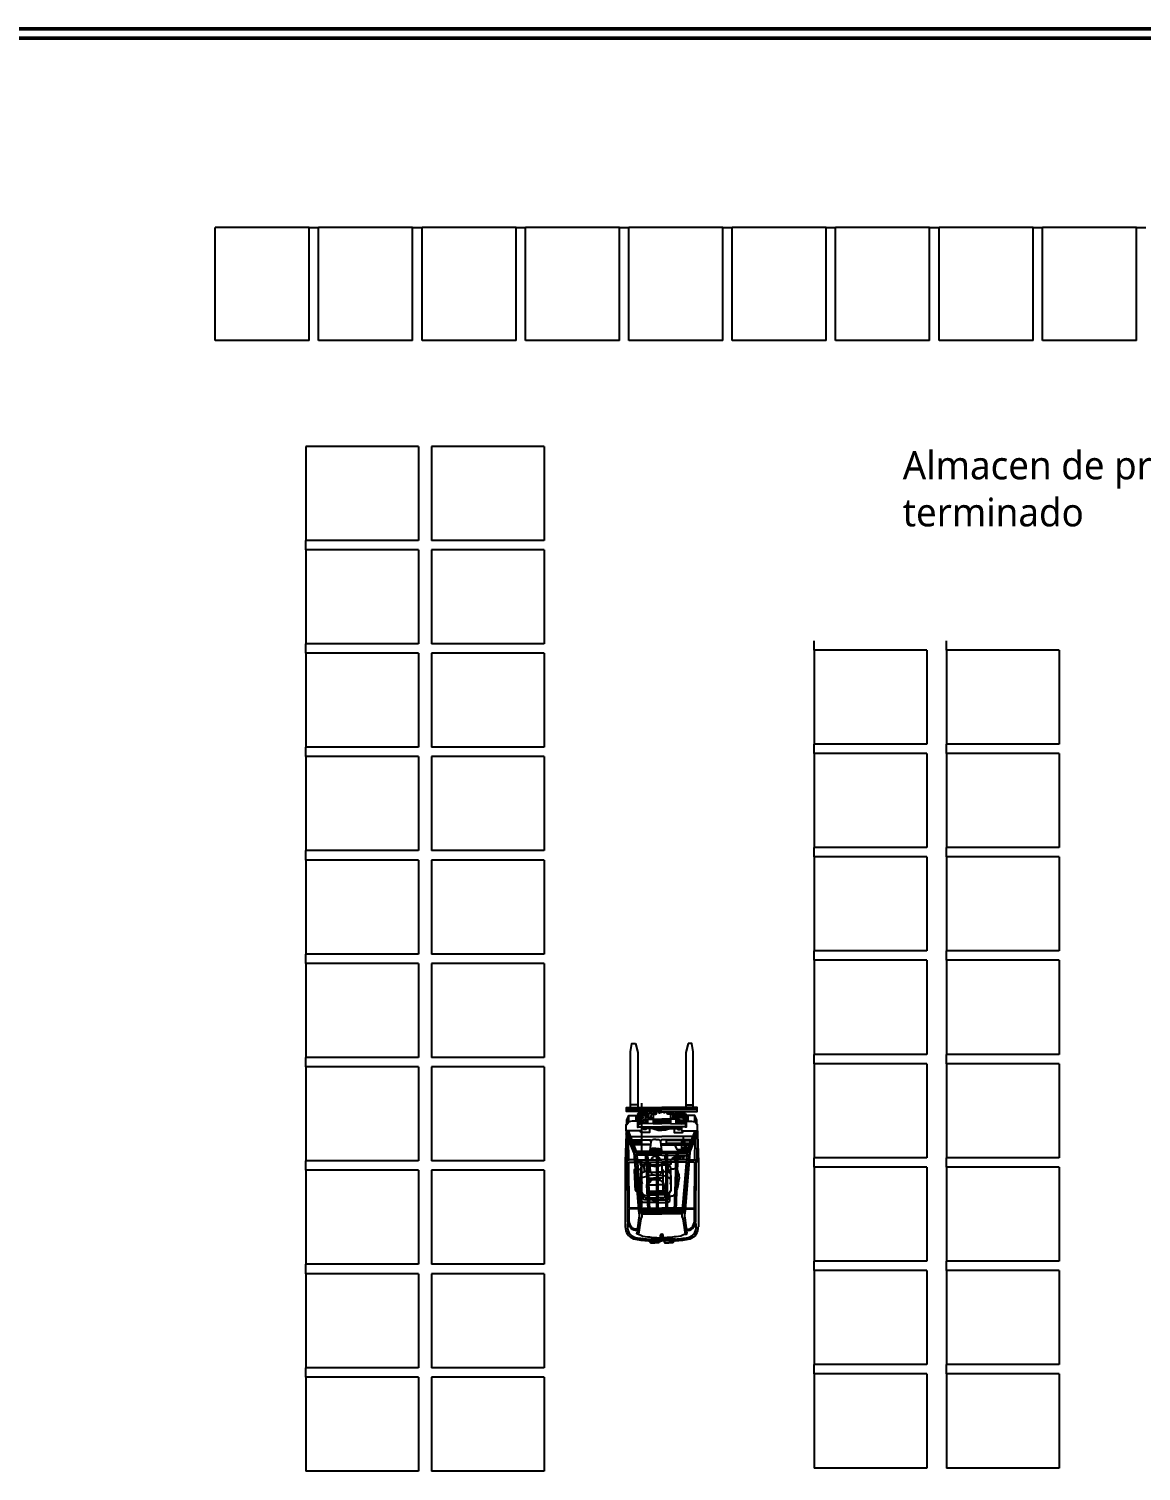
# Model space of a CAD drawing. Header units: millimetres. Extents: x 44692 to 659456, y -26273 to 37550.
# Drawn here: x 257497 to 269330, y 896 to 16237 of the extents above; entities that cross this region are included whole.
import ezdxf

# ---------------------------------------------------------------- set-up
doc = ezdxf.new("R2010")
doc.units = ezdxf.units.MM
doc.header["$LTSCALE"] = 100
doc.linetypes.add('DASHEDX2', pattern=[3.048, 2.54, -0.508])
for name, color, linetype in [('Area proceso', 90, 'DASHEDX2'), ('Mesas-estantes', 230, 'Continuous'), ('Personal', 171, 'Continuous'), ('rotulo', 211, 'Continuous'), ('Transporte semielaborado', 30, 'Continuous')]:
    doc.layers.add(name, color=color, linetype=linetype)
doc.layers.add('Paredes', color=7, linetype='Continuous', lineweight=50)
doc.styles.add('OpenSans', font='OpenSans-Regular.ttf')

# ---------------------------------------------------------------- blocks, each defined once
blk = doc.blocks.new('pa17-16')
for points, knots in [([(5.558, 2.439), (5.555, 2.422), (5.552, 2.385), (5.549, 2.333), (5.571, 2.26), (5.543, 2.259), (5.503, 2.253), (5.479, 2.243), (5.478, 2.281), (5.45, 2.344), (5.466, 2.423), (5.478, 2.503), (5.512, 2.58), (5.555, 2.585), (5.608, 2.596), (5.634, 2.6)], [0, 0, 0, 0, 0.404899, 0.829805, 1.276298, 1.516647, 1.885942, 2.122553, 2.418487, 2.881882, 3.382407, 3.897515, 4.613825, 5.020942, 5.393355, 5.393355, 5.393355, 5.393355]), ([(5.62, 2.554), (5.619, 2.543), (5.615, 2.525), (5.622, 2.49), (5.635, 2.429), (5.661, 2.406), (5.685, 2.391), (5.732, 2.383), (5.772, 2.384), (5.788, 2.397), (5.802, 2.427), (5.815, 2.416), (5.832, 2.43), (5.838, 2.457), (5.832, 2.504), (5.834, 2.562), (5.814, 2.594), (5.794, 2.628), (5.731, 2.639), (5.704, 2.63), (5.668, 2.626), (5.644, 2.605), (5.623, 2.596), (5.621, 2.567), (5.62, 2.554)], [0, 0, 0, 0, 0.297584, 0.631064, 1.068635, 1.39533, 1.69617, 2.097861, 2.458938, 2.716293, 3.010442, 3.199165, 3.447293, 3.731671, 4.119196, 4.541864, 4.881702, 5.22714, 5.673063, 5.989311, 6.327668, 6.644571, 6.906626, 7.259736, 7.259736, 7.259736, 7.259736]), ([(5.82, 2.585), (5.837, 2.582), (5.882, 2.567), (5.976, 2.542), (5.972, 2.461), (5.979, 2.393), (5.981, 2.315), (5.989, 2.261), (5.969, 2.266), (5.94, 2.266), (5.906, 2.267), (5.901, 2.281), (5.909, 2.318), (5.901, 2.361), (5.902, 2.401), (5.896, 2.424), (5.893, 2.435)], [6.682038, 6.682038, 6.682038, 6.682038, 7.076266, 7.806153, 8.304227, 8.77662, 9.284333, 9.649979, 9.844608, 10.160206, 10.472731, 10.661147, 10.998544, 11.371438, 11.724832, 12.051545, 12.051545, 12.051545, 12.051545]), ([(5.672, 2.399), (5.675, 2.395), (5.684, 2.383), (5.704, 2.372), (5.735, 2.37), (5.774, 2.373), (5.809, 2.387), (5.812, 2.401), (5.814, 2.42)], [0.121052, 0.121052, 0.121052, 0.121052, 0.297289, 0.584433, 0.895396, 1.26174, 1.600834, 1.760925, 1.760925, 1.760925, 1.760925]), ([(5.491, 2.248), (5.494, 2.237), (5.498, 2.215), (5.497, 2.181), (5.512, 2.145), (5.557, 2.147), (5.563, 2.168), (5.55, 2.213), (5.575, 2.2), (5.591, 2.209), (5.574, 2.226), (5.562, 2.234), (5.556, 2.252), (5.556, 2.26)], [0, 0, 0, 0, 0.324329, 0.654038, 0.980089, 1.31306, 1.562526, 1.890179, 2.123217, 2.319335, 2.559559, 2.78492, 3.066636, 3.066636, 3.066636, 3.066636]), ([(5.552, 2.381), (5.573, 2.365), (5.622, 2.34), (5.692, 2.338), (5.795, 2.332), (5.838, 2.352), (5.881, 2.361), (5.902, 2.366)], [0, 0, 0, 0, 0.49262, 0.970296, 1.525877, 1.91054, 2.357805, 2.357805, 2.357805, 2.357805]), ([(5.555, 2.321), (5.56, 2.315), (5.571, 2.304), (5.589, 2.292), (5.625, 2.291), (5.661, 2.297), (5.673, 2.315), (5.686, 2.33), (5.691, 2.338)], [0, 0, 0, 0, 0.262594, 0.520609, 0.853848, 1.185107, 1.43842, 1.738028, 1.738028, 1.738028, 1.738028]), ([(5.587, 2.295), (5.587, 2.288), (5.587, 2.267), (5.588, 2.187), (5.635, 2.19), (5.667, 2.213), (5.661, 2.262), (5.66, 2.288), (5.661, 2.301)], [0.078483, 0.078483, 0.078483, 0.078483, 0.321516, 0.797556, 1.122606, 1.448668, 1.830958, 2.166281, 2.166281, 2.166281, 2.166281]), ([(5.771, 2.336), (5.774, 2.331), (5.779, 2.32), (5.795, 2.295), (5.815, 2.285), (5.861, 2.291), (5.884, 2.306), (5.899, 2.312), (5.906, 2.315)], [0, 0, 0, 0, 0.233477, 0.532145, 0.79329, 1.163492, 1.458071, 1.725911, 1.725911, 1.725911, 1.725911]), ([(5.794, 2.299), (5.795, 2.286), (5.798, 2.261), (5.804, 2.2), (5.826, 2.187), (5.867, 2.191), (5.876, 2.212), (5.872, 2.261), (5.871, 2.286), (5.871, 2.298)], [0, 0, 0, 0, 0.353805, 0.775896, 1.041599, 1.377968, 1.615337, 2.001902, 2.313716, 2.313716, 2.313716, 2.313716]), ([(5.971, 2.265), (5.97, 2.255), (5.969, 2.234), (5.979, 2.202), (5.967, 2.164), (5.922, 2.163), (5.913, 2.183), (5.923, 2.229), (5.899, 2.213), (5.882, 2.221), (5.898, 2.24), (5.908, 2.248), (5.912, 2.262), (5.913, 2.268)], [0.038839, 0.038839, 0.038839, 0.038839, 0.324329, 0.654038, 0.980089, 1.31306, 1.562526, 1.890179, 2.123217, 2.319335, 2.559559, 2.78492, 2.989829, 2.989829, 2.989829, 2.989829])]:
    blk.add_open_spline(points, degree=3, knots=knots)

msp = doc.modelspace()

# ---------------------------------------------------------------- linework, layer by layer
at = {"layer": 'Area proceso'}
for p, q in [((260480.051, 14122.436), (260580.051, 14122.436)), ((261580.051, 14122.436), (261680.051, 14122.436)), ((262680.051, 14122.436), (262780.051, 14122.436)), ((263780.051, 14122.436), (263880.051, 14122.436)), ((264880.051, 14122.436), (264980.051, 14122.436)), ((265980.051, 14122.436), (266080.051, 14122.436)), ((267080.051, 14122.436), (267180.051, 14122.436)), ((268180.051, 14122.436), (268280.051, 14122.436)), ((269280.051, 14122.436), (269380.051, 14122.436)), ((260442.195, 10695.719), (260442.195, 10795.719)), ((260442.195, 9595.719), (260442.195, 9695.719)), ((265850.225, 9629.149), (265850.225, 9729.149)), ((267259.898, 9629.149), (267259.898, 9729.149)), ((260442.195, 8495.719), (260442.195, 8595.719)), ((265850.225, 8529.149), (265850.225, 8629.149)), ((267259.898, 8529.149), (267259.898, 8629.149)), ((265850.225, 7429.149), (265850.225, 7529.149)), ((267259.898, 7429.149), (267259.898, 7529.149)), ((260442.195, 7395.719), (260442.195, 7495.719)), ((260442.195, 6295.719), (260442.195, 6395.719)), ((265850.225, 6329.149), (265850.225, 6429.149)), ((267259.898, 6329.149), (267259.898, 6429.149)), ((260442.195, 5195.719), (260442.195, 5295.719)), ((265850.225, 5229.149), (265850.225, 5329.149)), ((267259.898, 5229.149), (267259.898, 5329.149)), ((260442.195, 4095.719), (260442.195, 4195.719)), ((265850.225, 4129.149), (265850.225, 4229.149)), ((267259.898, 4129.149), (267259.898, 4229.149)), ((260442.195, 2995.719), (260442.195, 3095.719)), ((265850.225, 3029.149), (265850.225, 3129.149)), ((267259.898, 3029.149), (267259.898, 3129.149)), ((260442.195, 1895.719), (260442.195, 1995.719)), ((265850.225, 1929.149), (265850.225, 2029.149)), ((267259.898, 1929.149), (267259.898, 2029.149))]:
    msp.add_line(p, q, dxfattribs=at)
at = {"layer": 'Mesas-estantes'}
for p, q in [((259980.051, 14122.436), (259480.051, 14122.436)), ((259480.051, 12923.813), (259480.051, 14122.436)), ((260480.051, 14122.436), (259980.051, 14122.436)), ((260480.051, 12923.813), (260480.051, 14122.436)), ((261080.051, 14122.436), (260580.051, 14122.436)), ((260580.051, 12923.813), (260580.051, 14122.436)), ((261580.051, 14122.436), (261080.051, 14122.436)), ((261580.051, 12923.813), (261580.051, 14122.436)), ((262180.051, 14122.436), (261680.051, 14122.436)), ((261680.051, 12923.813), (261680.051, 14122.436)), ((262680.051, 14122.436), (262180.051, 14122.436)), ((262680.051, 12923.813), (262680.051, 14122.436)), ((263280.051, 14122.436), (262780.051, 14122.436)), ((262780.051, 12923.813), (262780.051, 14122.436)), ((263780.051, 14122.436), (263280.051, 14122.436)), ((263780.051, 12923.813), (263780.051, 14122.436)), ((264380.051, 14122.436), (263880.051, 14122.436)), ((263880.051, 12923.813), (263880.051, 14122.436)), ((264880.051, 14122.436), (264380.051, 14122.436)), ((264880.051, 12923.813), (264880.051, 14122.436)), ((265480.051, 14122.436), (264980.051, 14122.436)), ((264980.051, 12923.813), (264980.051, 14122.436)), ((265980.051, 14122.436), (265480.051, 14122.436)), ((265980.051, 12923.813), (265980.051, 14122.436)), ((266580.051, 14122.436), (266080.051, 14122.436)), ((266080.051, 12923.813), (266080.051, 14122.436)), ((267080.051, 14122.436), (266580.051, 14122.436)), ((267080.051, 12923.813), (267080.051, 14122.436)), ((267680.051, 14122.436), (267180.051, 14122.436)), ((267180.051, 12923.813), (267180.051, 14122.436)), ((268180.051, 14122.436), (267680.051, 14122.436)), ((268180.051, 12923.813), (268180.051, 14122.436)), ((268780.051, 14122.436), (268280.051, 14122.436)), ((268280.051, 12923.813), (268280.051, 14122.436)), ((269280.051, 14122.436), (268780.051, 14122.436)), ((269280.051, 12923.813), (269280.051, 14122.436)), ((259980.051, 12923.813), (259480.051, 12923.813)), ((260480.051, 12923.813), (259980.051, 12923.813)), ((261080.051, 12923.813), (260580.051, 12923.813)), ((261580.051, 12923.813), (261080.051, 12923.813)), ((262180.051, 12923.813), (261680.051, 12923.813)), ((262680.051, 12923.813), (262180.051, 12923.813)), ((263280.051, 12923.813), (262780.051, 12923.813)), ((263780.051, 12923.813), (263280.051, 12923.813)), ((264380.051, 12923.813), (263880.051, 12923.813)), ((264880.051, 12923.813), (264380.051, 12923.813)), ((265480.051, 12923.813), (264980.051, 12923.813)), ((265980.051, 12923.813), (265480.051, 12923.813)), ((266580.051, 12923.813), (266080.051, 12923.813)), ((267080.051, 12923.813), (266580.051, 12923.813)), ((267680.051, 12923.813), (267180.051, 12923.813)), ((268180.051, 12923.813), (267680.051, 12923.813)), ((268780.051, 12923.813), (268280.051, 12923.813)), ((269280.051, 12923.813), (268780.051, 12923.813)), ((260442.195, 11795.719), (260442.195, 11295.719)), ((261640.818, 11795.719), (260442.195, 11795.719)), ((261640.818, 11795.719), (261640.818, 11295.719)), ((261780.665, 11795.719), (261780.665, 11295.719)), ((262979.287, 11795.719), (261780.665, 11795.719)), ((262979.287, 11795.719), (262979.287, 11295.719)), ((260442.195, 11295.719), (260442.195, 10795.719)), ((261640.818, 11295.719), (261640.818, 10795.719)), ((261780.665, 11295.719), (261780.665, 10795.719)), ((262979.287, 11295.719), (262979.287, 10795.719)), ((261640.818, 10795.719), (260442.195, 10795.719)), ((262979.287, 10795.719), (261780.665, 10795.719)), ((260442.195, 10695.719), (260442.195, 10195.719)), ((261640.818, 10695.719), (260442.195, 10695.719)), ((261640.818, 10695.719), (261640.818, 10195.719)), ((261780.665, 10695.719), (261780.665, 10195.719)), ((262979.287, 10695.719), (261780.665, 10695.719)), ((262979.287, 10695.719), (262979.287, 10195.719)), ((260442.195, 10195.719), (260442.195, 9695.719)), ((261640.818, 10195.719), (261640.818, 9695.719)), ((261780.665, 10195.719), (261780.665, 9695.719)), ((262979.287, 10195.719), (262979.287, 9695.719)), ((261640.818, 9695.719), (260442.195, 9695.719)), ((262979.287, 9695.719), (261780.665, 9695.719)), ((260442.195, 9595.719), (260442.195, 9095.719)), ((261640.818, 9595.719), (260442.195, 9595.719)), ((261640.818, 9595.719), (261640.818, 9095.719)), ((261780.665, 9595.719), (261780.665, 9095.719)), ((262979.287, 9595.719), (261780.665, 9595.719)), ((262979.287, 9595.719), (262979.287, 9095.719)), ((265850.225, 9629.149), (265850.225, 9129.149)), ((267048.848, 9629.149), (265850.225, 9629.149)), ((267048.848, 9629.149), (267048.848, 9129.149)), ((267259.898, 9629.149), (267259.898, 9129.149)), ((268458.52, 9629.149), (267259.898, 9629.149)), ((268458.52, 9629.149), (268458.52, 9129.149)), ((260442.195, 9095.719), (260442.195, 8595.719)), ((261640.818, 9095.719), (261640.818, 8595.719)), ((261780.665, 9095.719), (261780.665, 8595.719)), ((262979.287, 9095.719), (262979.287, 8595.719)), ((265850.225, 9129.149), (265850.225, 8629.149)), ((267048.848, 9129.149), (267048.848, 8629.149)), ((267259.898, 9129.149), (267259.898, 8629.149)), ((268458.52, 9129.149), (268458.52, 8629.149)), ((261640.818, 8595.719), (260442.195, 8595.719)), ((262979.287, 8595.719), (261780.665, 8595.719)), ((267048.848, 8629.149), (265850.225, 8629.149)), ((268458.52, 8629.149), (267259.898, 8629.149)), ((260442.195, 8495.719), (260442.195, 7995.719)), ((261640.818, 8495.719), (260442.195, 8495.719)), ((261640.818, 8495.719), (261640.818, 7995.719)), ((261780.665, 8495.719), (261780.665, 7995.719)), ((262979.287, 8495.719), (261780.665, 8495.719)), ((262979.287, 8495.719), (262979.287, 7995.719)), ((265850.225, 8529.149), (265850.225, 8029.149)), ((267048.848, 8529.149), (265850.225, 8529.149)), ((267048.848, 8529.149), (267048.848, 8029.149)), ((267259.898, 8529.149), (267259.898, 8029.149)), ((268458.52, 8529.149), (267259.898, 8529.149)), ((268458.52, 8529.149), (268458.52, 8029.149)), ((260442.195, 7995.719), (260442.195, 7495.719)), ((261640.818, 7995.719), (261640.818, 7495.719)), ((261780.665, 7995.719), (261780.665, 7495.719)), ((262979.287, 7995.719), (262979.287, 7495.719)), ((265850.225, 8029.149), (265850.225, 7529.149)), ((267048.848, 8029.149), (267048.848, 7529.149)), ((267259.898, 8029.149), (267259.898, 7529.149)), ((268458.52, 8029.149), (268458.52, 7529.149)), ((267048.848, 7529.149), (265850.225, 7529.149)), ((268458.52, 7529.149), (267259.898, 7529.149)), ((261640.818, 7495.719), (260442.195, 7495.719)), ((260442.195, 7395.719), (260442.195, 6895.719)), ((261640.818, 7395.719), (260442.195, 7395.719)), ((261640.818, 7395.719), (261640.818, 6895.719)), ((262979.287, 7495.719), (261780.665, 7495.719)), ((261780.665, 7395.719), (261780.665, 6895.719)), ((262979.287, 7395.719), (261780.665, 7395.719)), ((262979.287, 7395.719), (262979.287, 6895.719)), ((265850.225, 7429.149), (265850.225, 6929.149)), ((267048.848, 7429.149), (265850.225, 7429.149)), ((267048.848, 7429.149), (267048.848, 6929.149)), ((267259.898, 7429.149), (267259.898, 6929.149)), ((268458.52, 7429.149), (267259.898, 7429.149)), ((268458.52, 7429.149), (268458.52, 6929.149)), ((265850.225, 6929.149), (265850.225, 6429.149)), ((267048.848, 6929.149), (267048.848, 6429.149)), ((267259.898, 6929.149), (267259.898, 6429.149)), ((268458.52, 6929.149), (268458.52, 6429.149)), ((260442.195, 6895.719), (260442.195, 6395.719)), ((261640.818, 6895.719), (261640.818, 6395.719)), ((261780.665, 6895.719), (261780.665, 6395.719)), ((262979.287, 6895.719), (262979.287, 6395.719)), ((261640.818, 6395.719), (260442.195, 6395.719)), ((260442.195, 6295.719), (260442.195, 5795.719)), ((261640.818, 6295.719), (260442.195, 6295.719)), ((261640.818, 6295.719), (261640.818, 5795.719)), ((262979.287, 6395.719), (261780.665, 6395.719)), ((261780.665, 6295.719), (261780.665, 5795.719)), ((262979.287, 6295.719), (261780.665, 6295.719)), ((262979.287, 6295.719), (262979.287, 5795.719)), ((267048.848, 6429.149), (265850.225, 6429.149)), ((265850.225, 6329.149), (265850.225, 5829.149)), ((267048.848, 6329.149), (265850.225, 6329.149)), ((267048.848, 6329.149), (267048.848, 5829.149)), ((268458.52, 6429.149), (267259.898, 6429.149)), ((267259.898, 6329.149), (267259.898, 5829.149)), ((268458.52, 6329.149), (267259.898, 6329.149)), ((268458.52, 6329.149), (268458.52, 5829.149)), ((260442.195, 5795.719), (260442.195, 5295.719)), ((261640.818, 5795.719), (261640.818, 5295.719)), ((261780.665, 5795.719), (261780.665, 5295.719)), ((262979.287, 5795.719), (262979.287, 5295.719)), ((265850.225, 5829.149), (265850.225, 5329.149)), ((267048.848, 5829.149), (267048.848, 5329.149)), ((267259.898, 5829.149), (267259.898, 5329.149)), ((268458.52, 5829.149), (268458.52, 5329.149)), ((261640.818, 5295.719), (260442.195, 5295.719)), ((262979.287, 5295.719), (261780.665, 5295.719)), ((267048.848, 5329.149), (265850.225, 5329.149)), ((265850.225, 5229.149), (265850.225, 4729.149)), ((267048.848, 5229.149), (265850.225, 5229.149)), ((267048.848, 5229.149), (267048.848, 4729.149)), ((268458.52, 5329.149), (267259.898, 5329.149)), ((267259.898, 5229.149), (267259.898, 4729.149)), ((268458.52, 5229.149), (267259.898, 5229.149)), ((268458.52, 5229.149), (268458.52, 4729.149)), ((260442.195, 5195.719), (260442.195, 4695.719)), ((261640.818, 5195.719), (260442.195, 5195.719)), ((261640.818, 5195.719), (261640.818, 4695.719)), ((261780.665, 5195.719), (261780.665, 4695.719)), ((262979.287, 5195.719), (261780.665, 5195.719)), ((262979.287, 5195.719), (262979.287, 4695.719)), ((264012.769, 4808.5), (264012.769, 4308.5)), ((260442.195, 4695.719), (260442.195, 4195.719)), ((261640.818, 4695.719), (261640.818, 4195.719)), ((261780.665, 4695.719), (261780.665, 4195.719)), ((262979.287, 4695.719), (262979.287, 4195.719)), ((265850.225, 4729.149), (265850.225, 4229.149)), ((267048.848, 4729.149), (267048.848, 4229.149)), ((267259.898, 4729.149), (267259.898, 4229.149)), ((268458.52, 4729.149), (268458.52, 4229.149)), ((261640.818, 4195.719), (260442.195, 4195.719)), ((262979.287, 4195.719), (261780.665, 4195.719)), ((264012.769, 4208.5), (264012.769, 3708.5)), ((267048.848, 4229.149), (265850.225, 4229.149)), ((268458.52, 4229.149), (267259.898, 4229.149)), ((260442.195, 4095.719), (260442.195, 3595.719)), ((261640.818, 4095.719), (260442.195, 4095.719)), ((261640.818, 4095.719), (261640.818, 3595.719)), ((261780.665, 4095.719), (261780.665, 3595.719)), ((262979.287, 4095.719), (261780.665, 4095.719)), ((262979.287, 4095.719), (262979.287, 3595.719)), ((265850.225, 4129.149), (265850.225, 3629.149)), ((267048.848, 4129.149), (265850.225, 4129.149)), ((267048.848, 4129.149), (267048.848, 3629.149)), ((267259.898, 4129.149), (267259.898, 3629.149)), ((268458.52, 4129.149), (267259.898, 4129.149)), ((268458.52, 4129.149), (268458.52, 3629.149)), ((260442.195, 3595.719), (260442.195, 3095.719)), ((261640.818, 3595.719), (261640.818, 3095.719)), ((261780.665, 3595.719), (261780.665, 3095.719)), ((262979.287, 3595.719), (262979.287, 3095.719)), ((265850.225, 3629.149), (265850.225, 3129.149)), ((267048.848, 3629.149), (267048.848, 3129.149)), ((267259.898, 3629.149), (267259.898, 3129.149)), ((268458.52, 3629.149), (268458.52, 3129.149)), ((261640.818, 3095.719), (260442.195, 3095.719)), ((262979.287, 3095.719), (261780.665, 3095.719)), ((267048.848, 3129.149), (265850.225, 3129.149)), ((268458.52, 3129.149), (267259.898, 3129.149)), ((260442.195, 2995.719), (260442.195, 2495.719)), ((261640.818, 2995.719), (260442.195, 2995.719)), ((261640.818, 2995.719), (261640.818, 2495.719)), ((261780.665, 2995.719), (261780.665, 2495.719)), ((262979.287, 2995.719), (261780.665, 2995.719)), ((262979.287, 2995.719), (262979.287, 1995.719)), ((265850.225, 3029.149), (265850.225, 2529.149)), ((267048.848, 3029.149), (265850.225, 3029.149)), ((267048.848, 3029.149), (267048.848, 2529.149)), ((267259.898, 3029.149), (267259.898, 2529.149)), ((268458.52, 3029.149), (267259.898, 3029.149)), ((268458.52, 3029.149), (268458.52, 2529.149)), ((260442.195, 2495.719), (260442.195, 1995.719)), ((261640.818, 2495.719), (261640.818, 1995.719)), ((261780.665, 2495.719), (261780.665, 1995.719)), ((265850.225, 2529.149), (265850.225, 2029.149)), ((267048.848, 2529.149), (267048.848, 2029.149)), ((267259.898, 2529.149), (267259.898, 2029.149)), ((268458.52, 2529.149), (268458.52, 2029.149)), ((261640.818, 1995.719), (260442.195, 1995.719)), ((262979.287, 1995.719), (261780.665, 1995.719)), ((267048.848, 2029.149), (265850.225, 2029.149)), ((268458.52, 2029.149), (267259.898, 2029.149)), ((260442.195, 1895.719), (260442.195, 1395.719)), ((261640.818, 1895.719), (260442.195, 1895.719)), ((261640.818, 1895.719), (261640.818, 1395.719)), ((261780.665, 1895.719), (261780.665, 1395.719)), ((262979.287, 1895.719), (261780.665, 1895.719)), ((262979.287, 1895.719), (262979.287, 895.719)), ((265850.225, 1929.149), (265850.225, 1429.149)), ((267048.848, 1929.149), (265850.225, 1929.149)), ((267048.848, 1929.149), (267048.848, 1429.149)), ((267259.898, 1929.149), (267259.898, 1429.149)), ((268458.52, 1929.149), (267259.898, 1929.149)), ((268458.52, 1929.149), (268458.52, 1429.149)), ((260442.195, 1395.719), (260442.195, 895.719)), ((261640.818, 1395.719), (261640.818, 895.719)), ((261780.665, 1395.719), (261780.665, 895.719)), ((265850.225, 1429.149), (265850.225, 929.149)), ((267048.848, 1429.149), (267048.848, 929.149)), ((267259.898, 1429.149), (267259.898, 929.149)), ((268458.52, 1429.149), (268458.52, 929.149)), ((267048.848, 929.149), (265850.225, 929.149)), ((268458.52, 929.149), (267259.898, 929.149)), ((261640.818, 895.719), (260442.195, 895.719)), ((262979.287, 895.719), (261780.665, 895.719))]:
    msp.add_line(p, q, dxfattribs=at)
at = {"layer": 'Paredes'}
for p, q in [((275015.568, 16237), (254920.343, 16237)), ((255020.343, 16137), (274915.568, 16137))]:
    msp.add_line(p, q, dxfattribs=at)
at = {"layer": 'Transporte semielaborado'}
for p, q in [((263852.614, 4480.267), (263842.136, 4189.238)), ((263852.614, 4514.575), (263852.614, 4480.267)), ((264608.947, 4514.575), (264608.947, 4480.267)), ((264608.947, 4480.267), (264619.426, 4182.389)), ((263912.716, 4419.251), (264105.626, 4419.251)), ((264109.543, 4365.319), (263933.694, 4365.319)), ((264095.021, 4295.932), (263960.456, 4295.932)), ((263960.456, 4295.932), (264017.778, 3633.876)), ((264016.24, 4375.526), (264110.615, 4375.526)), ((264113.201, 4400.163), (264102.975, 4302.754)), ((264160.932, 4309.89), (264160.932, 4295.932)), ((264170.555, 4309.901), (264170.555, 4295.932)), ((264218.286, 4400.163), (264228.512, 4302.754)), ((264457.894, 4375.526), (264220.872, 4375.526)), ((264221.944, 4365.319), (264527.868, 4365.319)), ((264548.846, 4419.251), (264225.861, 4419.251)), ((264236.466, 4295.932), (264371.031, 4295.932)), ((264366.541, 4295.932), (264501.105, 4295.932)), ((264475.915, 4353.319), (264420.288, 4295.932)), ((264501.105, 4295.932), (264443.784, 3633.876)), ((264491.521, 4349.215), (264453.307, 4295.932)), ((264485.164, 4344.354), (264475.915, 4353.319)), ((264501.988, 4341.708), (264491.521, 4349.215)), ((264511.698, 4323.747), (264491.749, 4295.932)), ((263842.136, 4189.238), (263842.136, 3493.734)), ((263931.161, 4285.59), (263987.812, 3631.282)), ((264060.413, 4285.089), (264080.803, 3664.312)), ((264079.989, 4285.089), (264100.379, 3664.312)), ((264109.471, 4208.649), (264131.008, 4220.462)), ((264128.247, 4208.649), (264136.929, 4213.603)), ((264160.932, 4258.119), (264160.932, 4247.849)), ((264170.555, 4258.119), (264170.555, 4247.87)), ((264203.24, 4208.649), (264194.558, 4213.603)), ((264222.017, 4208.649), (264200.479, 4220.462)), ((264380.584, 4254.971), (264356.401, 4230.024)), ((264381.573, 4285.089), (264361.183, 3664.312)), ((264401.149, 4285.089), (264380.758, 3664.312)), ((264426.189, 4258.119), (264416.82, 4245.056)), ((264464.63, 4258.119), (264457.508, 4248.189)), ((264530.4, 4285.59), (264473.75, 3631.282)), ((264619.426, 4189.238), (264619.426, 3493.734)), ((264015.143, 3664.312), (264230.781, 3664.312)), ((264017.778, 3633.876), (264230.781, 3633.876)), ((264446.419, 3664.312), (264230.781, 3664.312)), ((264443.784, 3633.876), (264230.781, 3633.876)), ((264089.256, 3364.385), (264230.781, 3364.385)), ((264089.256, 3346.105), (264230.781, 3346.105)), ((264372.305, 3364.385), (264230.781, 3364.385)), ((264372.305, 3346.105), (264230.781, 3346.105))]:
    msp.add_line(p, q, dxfattribs=at)
for points in [[(263895.715, 4763.299), (263895.715, 5355.559), (263911.571, 5444.208), (263950.866, 5444.208)], [(263950.866, 5444.208), (263977.063, 5349.005), (263977.063, 5349.005)], [(264510.695, 5444.208), (264484.498, 5349.005), (264484.498, 5349.005)], [(264565.847, 4763.299), (264565.847, 5355.559), (264549.991, 5444.208), (264510.695, 5444.208)], [(263977.063, 5349.005), (263977.063, 4763.299)], [(264484.498, 5349.005), (264484.498, 4763.299)], [(263855.468, 4742.603), (263855.468, 4763.299), (264230.781, 4763.299)], [(263977.063, 4791.239), (263895.715, 4791.239)], [(263895.715, 4763.299), (263895.715, 4742.603)], [(263977.063, 4763.299), (263977.063, 4742.603)], [(264007.397, 4763.299), (264007.397, 4742.603)], [(264016.359, 4763.299), (264016.359, 4742.603)], [(264057.722, 4763.299), (264057.722, 4742.603)], [(264066.685, 4763.299), (264066.685, 4742.603)], [(264103.912, 4763.299), (264103.912, 4742.603)], [(264112.874, 4763.299), (264112.874, 4742.603)], [(264155.617, 4763.299), (264155.617, 4742.603)], [(264164.579, 4763.299), (264164.579, 4742.603)], [(264207.321, 4763.299), (264207.321, 4742.603)], [(264216.283, 4763.299), (264216.283, 4742.603)], [(264606.094, 4742.603), (264606.094, 4763.299), (264230.781, 4763.299)], [(264245.278, 4763.299), (264245.278, 4742.603)], [(264254.24, 4763.299), (264254.24, 4742.603)], [(264296.983, 4763.299), (264296.983, 4742.603)], [(264305.945, 4763.299), (264305.945, 4742.603)], [(264348.688, 4763.299), (264348.688, 4742.603)], [(264357.65, 4763.299), (264357.65, 4742.603)], [(264394.877, 4763.299), (264394.877, 4742.603)], [(264403.839, 4763.299), (264403.839, 4742.603)], [(264445.203, 4763.299), (264445.203, 4742.603)], [(264454.165, 4763.299), (264454.165, 4742.603)], [(264484.498, 4791.239), (264565.847, 4791.239)], [(264484.498, 4763.299), (264484.498, 4742.603)], [(264565.847, 4763.299), (264565.847, 4742.603)], [(264230.781, 4722.596), (263855.468, 4722.596), (263855.468, 4742.603), (264230.781, 4742.603)], [(263858.978, 4581.435), (263879.658, 4609.558)], [(263970.332, 4619.109), (263913.594, 4619.64), (263879.658, 4609.558), (263879.658, 4676.948)], [(263954.954, 4676.948), (263954.954, 4619.253)], [(263978.746, 4591.268), (263978.746, 4691.673), (263970.332, 4691.673), (263970.332, 4646.171)], [(264018.055, 4722.596), (264018.055, 4711.704), (263991.542, 4711.704), (263991.542, 4722.596)], [(264032.11, 4664.088), (264024.817, 4673.998), (264019.683, 4673.998), (264019.683, 4684.975), (264019.683, 4679.486), (264031.494, 4679.486), (264031.494, 4671.273)], [(264032.11, 4664.088), (264019.683, 4666.161), (264019.683, 4653.955), (264032.11, 4653.955), (264032.11, 4664.088)], [(264030.73, 4696.676), (264047.99, 4691.724), (264048.22, 4683.664), (264052.708, 4680.094), (264052.708, 4648.427), (264047.76, 4641.058), (264047.76, 4634.033), (264043.963, 4630.003), (264030.614, 4630.003), (264034.987, 4624.681)], [(264068.663, 4624.681), (264068.243, 4633.112), (264056.275, 4641.979), (264056.275, 4697.827), (264050.177, 4700.476), (264037.289, 4700.476), (264030.73, 4696.676)], [(264044.883, 4687.579), (264035.678, 4687.464), (264032.571, 4684.009), (264043.387, 4677.445), (264044.883, 4687.579)], [(264077.38, 4638.212), (264230.781, 4638.212)], [(264116.62, 4708.404), (264114.872, 4652.532)], [(264138.222, 4722.596), (264139.283, 4592.578), (264230.781, 4592.578)], [(264152.147, 4722.596), (264138.357, 4706.115)], [(264138.465, 4692.863), (264168.055, 4692.867), (264179.19, 4710.378), (264179.19, 4722.596)], [(264139.028, 4623.857), (264230.781, 4623.857)], [(264139.179, 4605.29), (264230.781, 4605.29)], [(264230.781, 4722.596), (264606.094, 4722.596), (264606.094, 4742.603), (264230.781, 4742.603)], [(264323.339, 4722.596), (264322.279, 4592.578), (264230.781, 4592.578)], [(264384.181, 4638.212), (264230.781, 4638.212)], [(264322.534, 4623.857), (264230.781, 4623.857)], [(264322.383, 4605.29), (264230.781, 4605.29)], [(264323.097, 4692.863), (264293.507, 4692.867), (264282.371, 4710.378), (264282.371, 4722.596)], [(264309.415, 4722.596), (264323.205, 4706.115)], [(264344.942, 4708.404), (264346.689, 4652.532)], [(264392.898, 4624.681), (264393.319, 4633.112), (264405.286, 4641.979), (264405.286, 4697.827), (264411.385, 4700.476), (264424.273, 4700.476), (264430.832, 4696.676)], [(264430.832, 4696.676), (264413.571, 4691.724), (264413.341, 4683.664), (264408.853, 4680.094), (264408.853, 4648.427), (264413.802, 4641.058), (264413.802, 4634.033), (264417.599, 4630.003), (264430.947, 4630.003), (264426.574, 4624.681)], [(264416.678, 4687.579), (264425.884, 4687.464), (264428.991, 4684.009), (264418.174, 4677.445), (264416.678, 4687.579)], [(264429.451, 4664.088), (264436.745, 4673.998), (264441.879, 4673.998), (264441.879, 4684.975), (264441.879, 4679.486), (264430.067, 4679.486), (264430.067, 4671.273)], [(264429.451, 4664.088), (264441.879, 4666.161), (264441.879, 4653.955), (264429.451, 4653.955), (264429.451, 4664.088)], [(264443.506, 4722.596), (264443.506, 4711.704), (264470.019, 4711.704), (264470.019, 4722.596)], [(264482.816, 4591.268), (264482.816, 4691.673), (264491.23, 4691.673), (264491.23, 4646.171)], [(264491.23, 4619.109), (264547.967, 4619.64), (264581.904, 4609.558), (264581.904, 4676.948)], [(264506.607, 4676.948), (264506.607, 4619.253)], [(264602.584, 4581.435), (264581.904, 4609.558)], [(263931.161, 4285.59), (263852.614, 4487.527)], [(263940.423, 4288.328), (263854.199, 4514.575)], [(263855.438, 4480.267), (263856.925, 4193.138)], [(263960.653, 4296.009), (263875.638, 4514.575)], [(263899.362, 4453.582), (264230.781, 4453.582)], [(264016.24, 4453.582), (264016.24, 4375.526), (263929.724, 4375.526)], [(264139.283, 4592.578), (263978.746, 4591.268), (263979.017, 4558.067), (264230.781, 4558.067)], [(264060.942, 4538.984), (264060.967, 4531.023), (264038.205, 4531.023), (264038.205, 4558.067)], [(264230.781, 4539.515), (264060.942, 4538.984), (264060.942, 4558.067)], [(264134.835, 4539.215), (264193.099, 4522.93), (264230.781, 4522.93)], [(264322.279, 4592.578), (264482.816, 4591.268), (264482.545, 4558.067), (264230.781, 4558.067)], [(264230.781, 4539.515), (264400.619, 4538.984), (264400.619, 4558.067)], [(264326.727, 4539.215), (264268.462, 4522.93), (264230.781, 4522.93)], [(264562.199, 4453.582), (264230.781, 4453.582)], [(264400.619, 4538.984), (264400.594, 4531.023), (264423.356, 4531.023), (264423.356, 4558.067)], [(264457.894, 4453.582), (264457.894, 4375.526), (264531.838, 4375.526)], [(264500.908, 4296.009), (264585.924, 4514.575)], [(264521.139, 4288.328), (264607.362, 4514.575)], [(264530.4, 4285.59), (264608.947, 4487.527)], [(264606.123, 4480.267), (264604.637, 4193.138)], [(263878.266, 4208.649), (263876.625, 4425.798)], [(264095.021, 4295.932), (264165.744, 4295.932)], [(264236.466, 4295.932), (264165.744, 4295.932)], [(264435.993, 4312.133), (264397.531, 4312.183), (264368.596, 4365.319)], [(264485.164, 4344.354), (264438.227, 4295.932)], [(264439.943, 4365.319), (264439.943, 4316.208)], [(264464.9, 4312.096), (264453.909, 4312.11)], [(264501.988, 4341.708), (264469.158, 4295.932)], [(264507.145, 4312.042), (264480.736, 4312.076)], [(264583.296, 4208.649), (264584.937, 4425.798)], [(263842.136, 4182.389), (263878.266, 4208.649)], [(263937.823, 4208.649), (263878.266, 4208.649)], [(263940.423, 4288.328), (263997.597, 3646.339)], [(263961.93, 4278.916), (264060.616, 4278.916)], [(264061.299, 4258.119), (263963.73, 4258.119)], [(263968.013, 4208.649), (264062.924, 4208.649)], [(263970.297, 4182.269), (264063.79, 4182.269)], [(264060.413, 4285.089), (264079.989, 4285.089)], [(264080.191, 4278.916), (264173.788, 4278.916)], [(264173.788, 4258.119), (264080.875, 4258.119)], [(264082.499, 4208.649), (264173.788, 4208.649)], [(264083.366, 4182.269), (264173.788, 4182.269)], [(264102.107, 4151.966), (264084.361, 4151.966)], [(264173.788, 4151.966), (264119.784, 4151.966)], [(264173.788, 4285.089), (264173.788, 3664.312)], [(264173.788, 4285.089), (264189.082, 4285.089)], [(264189.082, 4285.089), (264189.082, 3664.312)], [(264189.082, 4278.916), (264230.781, 4278.916)], [(264230.781, 4258.119), (264189.082, 4258.119)], [(264189.082, 4208.649), (264230.781, 4208.649)], [(264189.082, 4182.269), (264230.781, 4182.269)], [(264211.527, 4151.966), (264189.082, 4151.966)], [(264266.702, 4151.966), (264229.216, 4151.966)], [(264272.48, 4278.916), (264230.781, 4278.916)], [(264230.781, 4258.119), (264256.632, 4258.119)], [(264272.48, 4208.649), (264230.781, 4208.649)], [(264272.48, 4182.269), (264230.781, 4182.269)], [(264256.632, 4258.119), (264272.48, 4258.119)], [(264266.702, 4151.966), (264272.48, 4152.214)], [(264272.48, 4285.089), (264272.48, 3664.312)], [(264287.773, 4285.089), (264272.48, 4285.089)], [(264287.773, 4285.089), (264287.773, 3664.312)], [(264381.37, 4278.916), (264287.773, 4278.916)], [(264287.773, 4258.119), (264380.687, 4258.119)], [(264379.062, 4208.649), (264287.773, 4208.649)], [(264378.196, 4182.269), (264287.773, 4182.269)], [(264379.955, 4235.817), (264365.649, 4221.059)], [(264401.149, 4285.089), (264381.573, 4285.089)], [(264491.264, 4182.269), (264397.771, 4182.269)], [(264493.548, 4208.649), (264398.638, 4208.649)], [(264401.573, 4258.119), (264400.217, 4256.72)], [(264400.263, 4258.119), (264497.831, 4258.119)], [(264499.632, 4278.916), (264400.946, 4278.916)], [(264442.039, 4258.119), (264427.287, 4237.549)], [(264521.139, 4288.328), (264463.964, 3646.339)], [(264480.481, 4258.119), (264467.975, 4240.682)], [(264523.739, 4208.649), (264583.296, 4208.649)], [(264619.426, 4182.389), (264583.296, 4208.649)], [(264086.862, 4075.828), (264165.744, 4075.828)], [(264088.999, 4010.786), (264165.744, 4010.786)], [(264173.788, 4075.828), (264165.744, 4075.828)], [(264173.788, 4010.786), (264165.744, 4010.786)], [(264244.625, 4075.828), (264189.082, 4075.828)], [(264243.039, 4010.786), (264189.082, 4010.786)], [(264243.039, 4102.749), (264243.039, 3883.982)], [(264091.306, 3940.525), (264165.744, 3940.525)], [(264093.492, 3873.969), (264165.744, 3873.969)], [(264094.062, 3856.644), (264165.744, 3856.644)], [(264173.788, 3940.525), (264165.744, 3940.525)], [(264173.788, 3873.969), (264165.744, 3873.969)], [(264173.788, 3856.644), (264165.744, 3856.644)], [(264243.039, 3940.525), (264189.082, 3940.525)], [(264272.48, 3873.969), (264189.082, 3873.969)], [(264272.48, 3856.644), (264189.082, 3856.644)], [(263982.949, 3692.348), (263882.173, 3691.586)], [(263982.99, 3686.977), (263882.213, 3686.216)], [(263982.99, 3686.977), (263882.213, 3686.216)], [(264013.16, 3692.576), (264080.051, 3692.576)], [(264013.16, 3687.205), (264080.051, 3687.205)], [(264013.16, 3687.205), (264080.051, 3687.205)], [(264076.916, 3782.657), (264048.743, 3783.216), (264037.374, 3784.205), (264031.937, 3798.055), (264034.046, 3835.025)], [(264094.819, 3833.581), (264165.744, 3833.581)], [(264095.815, 3803.274), (264165.744, 3803.274)], [(264165.744, 3780.894), (264096.505, 3782.268)], [(264165.744, 3753.536), (264097.44, 3753.791)], [(264099.627, 3692.576), (264173.788, 3692.576)], [(264099.627, 3687.205), (264173.788, 3687.205)], [(264099.627, 3687.205), (264173.788, 3687.205)], [(264173.788, 3833.581), (264165.744, 3833.581)], [(264173.788, 3803.274), (264165.744, 3803.274)], [(264165.744, 3780.894), (264173.788, 3781.053)], [(264165.744, 3753.536), (264173.788, 3753.566)], [(264272.48, 3833.581), (264189.082, 3833.581)], [(264272.48, 3803.274), (264189.082, 3803.274)], [(264189.082, 3781.357), (264272.48, 3783.012)], [(264189.082, 3753.623), (264272.48, 3753.934)], [(264189.082, 3692.576), (264230.781, 3692.576)], [(264189.082, 3687.205), (264230.781, 3687.205)], [(264189.082, 3687.205), (264230.781, 3687.205)], [(264272.48, 3692.576), (264230.781, 3692.576)], [(264272.48, 3687.205), (264230.781, 3687.205)], [(264272.48, 3687.205), (264230.781, 3687.205)], [(264287.773, 3783.653), (264294.113, 3784.205), (264299.55, 3798.055), (264297.441, 3835.025)], [(264361.935, 3692.576), (264287.773, 3692.576)], [(264361.935, 3687.205), (264287.773, 3687.205)], [(264361.935, 3687.205), (264287.773, 3687.205)], [(264448.401, 3692.576), (264381.51, 3692.576)], [(264448.401, 3687.205), (264381.51, 3687.205)], [(264448.401, 3687.205), (264381.51, 3687.205)], [(264478.572, 3686.977), (264579.348, 3686.216)], [(264478.572, 3686.977), (264579.348, 3686.216)], [(264478.613, 3692.348), (264579.389, 3691.586)], [(264016.635, 3647.071), (264230.781, 3647.071)], [(264444.926, 3647.071), (264230.781, 3647.071)]]:
    msp.add_lwpolyline(points, dxfattribs=at)
for points in [[(264013.283, 4514.575), (263852.614, 4514.575), (263852.614, 4581.435), (263858.978, 4581.435), (263858.978, 4630.783), (263879.658, 4676.948), (263954.954, 4676.948), (263970.332, 4646.171), (263970.332, 4558.067, 1), (263979.017, 4558.067, 0.574725905)], [(264138.798, 4651.995), (264104.424, 4653.07, -0.300444388), (264095.409, 4659.437, -0.188214261), (264095.409, 4700.296, -0.040172044), (264099.35, 4708.404), (264116.62, 4708.404), (264116.62, 4722.596)], [(264198.138, 4722.596), (264198.138, 4712.421, 0.662964921), (264205.838, 4707.961, -0.074694225), (264219.889, 4713.89), (264230.781, 4713.89)], [(264263.423, 4722.596), (264263.423, 4712.421, -0.662964921), (264255.723, 4707.961, 0.074694225), (264241.673, 4713.89), (264230.781, 4713.89)], [(264322.763, 4651.995), (264357.138, 4653.07, 0.300444388), (264366.152, 4659.437, 0.188214261), (264366.152, 4700.296, 0.040172044), (264362.212, 4708.404), (264344.942, 4708.404), (264344.942, 4722.596)], [(264448.279, 4514.575), (264608.947, 4514.575), (264608.947, 4581.435), (264602.584, 4581.435), (264602.584, 4630.783), (264581.904, 4676.948), (264506.607, 4676.948), (264491.23, 4646.171), (264491.23, 4558.067, -1), (264482.545, 4558.067, -0.574725905)], [(264098.586, 4539.102), (264098.586, 4499.187), (264013.283, 4499.187, -1), (264013.283, 4514.575), (264019.646, 4514.575), (264019.646, 4558.067)], [(264362.976, 4539.102), (264362.976, 4499.187), (264448.279, 4499.187, 1), (264448.279, 4514.575), (264441.916, 4514.575), (264441.916, 4558.067)], [(264165.744, 4327.255), (264132.478, 4327.255, 0.24620148), (264112.517, 4316.792, 0.052450359), (264102.729, 4300.581, 0.052450359)], [(264165.744, 4423.801), (264145.311, 4423.801, 0.293847418), (264113.201, 4400.163, 0.108404505)], [(264165.744, 4423.801), (264186.177, 4423.801, -0.290128044), (264218.257, 4400.438, -0.108404505)], [(264165.744, 4327.255), (264199.009, 4327.255, -0.24620148), (264218.97, 4316.792, -0.051997491), (264228.689, 4300.729, -0.051997491)], [(263968.162, 3459.214, -0.29174969), (263903.841, 3477.808, -0.172494081), (263870.548, 3555.669), (263865.683, 4199.504)], [(263882.173, 3691.586), (263878.568, 4168.59, -0.416428404), (263892.145, 4182.269), (263940.107, 4182.269)], [(264064.785, 4151.966), (264038.712, 4153.087, 0.427925372), (264008.866, 4123.22), (264003.761, 3882.241), (264044.452, 3818.802, 0.455962165), (264076.239, 3803.274)], [(264287.773, 4152.872), (264292.775, 4153.087, -0.427925372), (264322.622, 4123.22), (264327.726, 3882.241), (264287.773, 3819.953)], [(264493.4, 3459.214, 0.29174969), (264557.721, 3477.808, 0.172494081), (264591.013, 3555.669), (264595.878, 4199.504)], [(264579.389, 3691.586), (264582.993, 4168.59, 0.416428404), (264569.417, 4182.269), (264521.455, 4182.269)], [(264077.862, 3753.864), (264032.925, 3754.031, -0.402828584), (264016.119, 3770.355), (264020.648, 3855.913)], [(264287.773, 3753.991), (264298.562, 3754.031, 0.402828584), (264315.368, 3770.355), (264310.839, 3855.913)], [(263970.167, 3473.362, -0.325315952), (263913.241, 3486.277, -0.172083713), (263883.196, 3556.121), (263882.213, 3686.216)], [(264491.394, 3473.362, 0.325315952), (264548.321, 3486.277, 0.172083713), (264578.365, 3556.121), (264579.348, 3686.216)], [(263988.066, 3629.195, -0.103685363), (263986.597, 3589.271), (263963.602, 3427.041)], [(264017.778, 3633.876, -0.174403033), (264007.359, 3579.429), (263984.206, 3416.086)], [(264007.359, 3579.429, -0.32735928), (263986.597, 3589.271, -0.32735928)], [(264017.778, 3633.876, 1.046942262), (263988.066, 3629.195, 0.119336662)], [(264443.784, 3633.876, 0.174403033), (264454.203, 3579.429), (264477.356, 3416.086)], [(264443.784, 3633.876, -1.046942262), (264473.495, 3629.195, -0.119336662)], [(264454.203, 3579.429, 0.32735928), (264474.965, 3589.271, 0.32735928)], [(264473.495, 3629.195, 0.103685363), (264474.965, 3589.271), (264497.96, 3427.041)], [(263984.206, 3416.086, -0.472690394), (263963.602, 3427.041, 10.017511621)], [(263984.206, 3416.086, 0.128393173), (264079.188, 3389.263, 0.039514736), (264230.781, 3377.908, -1.638148121)], [(264244.896, 3408.805, 0.43681901), (264216.666, 3408.805, 1.028628327)], [(264216.666, 3408.805, -0.43681901), (264244.896, 3408.805, -1.028628327)], [(264230.781, 3386.123), (264216.666, 3386.352), (264216.666, 3408.805, -0.23093741), (264216.666, 3408.805, 1.427368872)], [(264230.781, 3386.123), (264216.666, 3386.352), (264216.666, 3408.805, -0.23093741), (264216.666, 3408.805, 1.427368872)], [(264477.356, 3416.086, -0.128393173), (264382.374, 3389.263, -0.039514736), (264230.781, 3377.908, 1.638148121)], [(264230.781, 3386.123), (264244.896, 3386.352), (264244.896, 3408.805, 0.23093741), (264244.896, 3408.805, -1.427368872)], [(264230.781, 3386.123), (264244.896, 3386.352), (264244.896, 3408.805, 0.23093741), (264244.896, 3408.805, -1.427368872)], [(264477.356, 3416.086, 0.472690394), (264497.96, 3427.041, -10.017511621)], [(264104.028, 3346.105, 0.53388347), (264126.375, 3324.122), (264155.918, 3324.122)], [(264207.807, 3346.105, -0.53388347), (264185.46, 3324.122), (264155.918, 3324.122)], [(264253.755, 3346.105, 0.53388347), (264276.101, 3324.122), (264305.644, 3324.122)], [(264357.534, 3346.105, -0.53388347), (264335.187, 3324.122), (264305.644, 3324.122)]]:
    msp.add_lwpolyline(points, format="xyb", dxfattribs=at)
for points in [[(263978.746, 4691.673), (263978.746, 4691.673), (263992.603, 4691.673), (263992.603, 4691.673)], [(264023.888, 4711.704), (264023.888, 4697.377), (263985.709, 4697.377), (263985.709, 4711.704)], [(263992.603, 4691.673), (263992.603, 4591.438), (263999.499, 4591.438), (263999.499, 4691.673)], [(264077.38, 4624.681), (264077.32, 4592.072), (264017.531, 4591.585), (264017.531, 4624.681)], [(264017.531, 4612.903), (264017.531, 4605.533), (264031.42, 4605.533), (264031.42, 4612.903)], [(264059.946, 4624.681), (264059.946, 4598.149), (264040.856, 4598.149), (264040.856, 4624.681)], [(264077.38, 4608.133), (264077.38, 4624.681), (264059.946, 4624.681), (264059.946, 4608.133)], [(264081.092, 4705.602), (264081.092, 4654.131), (264065.185, 4654.131), (264065.185, 4705.602)], [(264077.38, 4638.212), (264077.38, 4592.073), (264077.38, 4592.073), (264077.38, 4638.212)], [(264380.469, 4705.602), (264380.469, 4654.131), (264396.377, 4654.131), (264396.377, 4705.602)], [(264384.181, 4638.212), (264384.181, 4592.073), (264384.181, 4592.073), (264384.181, 4638.212)], [(264384.181, 4624.681), (264384.242, 4592.072), (264444.031, 4591.585), (264444.031, 4624.681)], [(264384.181, 4608.133), (264384.181, 4624.681), (264401.616, 4624.681), (264401.616, 4608.133)], [(264401.616, 4624.681), (264401.616, 4598.149), (264420.705, 4598.149), (264420.705, 4624.681)], [(264444.031, 4612.903), (264444.031, 4605.533), (264430.142, 4605.533), (264430.142, 4612.903)], [(264437.673, 4711.704), (264437.673, 4697.377), (264475.852, 4697.377), (264475.852, 4711.704)], [(264468.959, 4691.673), (264468.959, 4591.438), (264462.063, 4591.438), (264462.063, 4691.673)], [(264482.816, 4691.673), (264482.816, 4691.673), (264468.959, 4691.673), (264468.959, 4691.673)], [(264059.946, 4598.149), (264059.943, 4591.931), (264017.531, 4591.585), (264017.531, 4598.149)], [(264401.616, 4598.149), (264401.619, 4591.931), (264444.031, 4591.585), (264444.031, 4598.149)], [(264003.362, 4409.259), (264003.362, 4384.244), (263939.731, 4384.244), (263939.731, 4409.259)], [(264279.299, 4382.073), (264279.299, 4414.554), (264439.436, 4414.554), (264439.436, 4382.073)], [(264470.172, 4409.259), (264470.172, 4384.244), (264533.803, 4384.244), (264533.803, 4409.259)]]:
    msp.add_lwpolyline(points, close=True, dxfattribs=at)
for centre, radius in [((264155.859, 4704.541), 5.329), ((264305.703, 4704.541), 5.329), ((264354.649, 4220.006), 11.051), ((264416.819, 4234.005), 11.051), ((264457.508, 4237.138), 11.051), ((264230.583, 3398.329), 6.863), ((264230.979, 3398.329), 6.863)]:
    msp.add_circle(centre, radius, dxfattribs=at)
for centre, radius, start, end in [((264095.389, 4303.551), 7.628, 267.23547, 354.0067629), ((264097.863, 4405.123), 16.121, 342.0785656, 61.2114963), ((264233.624, 4405.123), 16.121, 118.7885037, 197.9214344), ((264236.098, 4303.551), 7.628, 185.9932371, 272.76453), ((264101.332, 4179.01), 12.404, 164.7647051, 226.6296328), ((264230.155, 4179.01), 12.404, 313.3703672, 15.2352949), ((263986.352, 3495.152), 122.445, 158.427947, 242.2929369), ((264475.209, 3495.152), 122.445, 297.7070631, 21.572053), ((263967.302, 3487.907), 125.302, 177.3344536, 252.4032423), ((264144.771, 4343.574), 980.761, 257.3159825, 266.7551135), ((264316.79, 4343.574), 980.761, 273.2448865, 282.6840175), ((264497.265, 3483.815), 120.505, 286.8228056, 4.7214384), ((264144.771, 4325.294), 980.761, 257.3159825, 266.7551135), ((264316.79, 4325.294), 980.761, 273.2448865, 282.6840175)]:
    msp.add_arc(centre, radius, start, end, dxfattribs=at)
at = {"layer": 'Transporte semielaborado', "extrusion": (0, 0, -1)}
for start_param, end_param in [(4.002870838, 5.429484973), (2.86345869, 3.368597376), (1.498188003, 2.447844277), (6.782070835, 7.636379381), (5.933058898, 6.477468483)]:
    msp.add_ellipse((264165.744, 4226.127), major_axis=(106.735, 0.35), ratio=0.864837928, start_param=start_param, end_param=end_param, dxfattribs=at)
at = {"layer": 'Transporte semielaborado'}
for points, knots in [([(264111.372, 4295.932), (264121.135, 4301.473), (264132.097, 4305.534), (264156.014, 4310.29), (264169.046, 4310.664), (264194.276, 4307.148), (264206.462, 4303.259), (264218.306, 4297.037), (264219.301, 4296.492), (264220.285, 4295.932)], [4.134726897, 4.134726897, 4.134726897, 4.134726897, 4.490114881, 4.490114881, 4.875956869, 4.875956869, 5.261798857, 5.261798857, 5.297677426, 5.297677426, 5.297677426, 5.297677426]), ([(264173.788, 4142.545), (264163.989, 4141.853), (264154.066, 4142.417), (264131.996, 4146.578), (264120.091, 4151.035), (264099.241, 4163.392), (264092.814, 4169.993), (264092.164, 4170.655)], [1.492566747, 1.492566747, 1.492566747, 1.492566747, 1.789220965, 1.789220965, 2.175062953, 2.175062953, 2.559793281, 2.559793281, 2.559793281, 2.559793281]), ([(264130.941, 4220.425), (264130.467, 4221.304), (264130.127, 4222.121), (264129.613, 4223.698), (264129.477, 4224.404), (264129.341, 4225.868), (264129.354, 4226.589), (264129.546, 4228.041), (264129.71, 4228.759), (264130.348, 4230.525), (264130.818, 4231.533), (264132.105, 4233.619), (264132.881, 4234.67), (264135.349, 4237.374), (264137.242, 4239.046), (264141.09, 4241.645), (264142.857, 4242.653), (264146.869, 4244.523), (264149.079, 4245.362), (264154.478, 4246.946), (264157.715, 4247.563), (264164.532, 4248.169), (264168.053, 4248.14), (264172.204, 4247.704), (264173, 4247.601), (264173.788, 4247.48)], [2.708089015, 2.708089015, 2.708089015, 2.708089015, 2.870192692, 2.870192692, 3.064181557, 3.064181557, 3.258170421, 3.258170421, 3.446667917, 3.446667917, 3.635165412, 3.635165412, 3.812717718, 3.812717718, 4.053091067, 4.053091067, 4.221295186, 4.221295186, 4.389499305, 4.389499305, 4.61343605, 4.61343605, 4.837372795, 4.837372795, 4.891167409, 4.891167409, 4.891167409, 4.891167409]), ([(264144.721, 4208.649), (264144.303, 4208.843), (264143.895, 4209.042), (264141.508, 4210.25), (264139.78, 4211.326), (264137.746, 4212.826), (264137.283, 4213.189), (264136.841, 4213.553)], [2.0690704582, 2.0690704582, 2.0690704582, 2.0690704582, 2.1042990861, 2.1042990861, 2.2800719677, 2.2800719677, 2.3350386277, 2.3350386277, 2.3350386277, 2.3350386277]), ([(264189.082, 4242.438), (264190.169, 4241.844), (264191.188, 4241.219), (264194.495, 4238.974), (264196.414, 4237.247), (264199.165, 4234.162), (264200.139, 4232.664), (264201.452, 4230.036), (264201.774, 4228.988), (264202.071, 4227.385), (264202.122, 4226.804), (264202.124, 4226.246), (264202.126, 4225.444), (264202.028, 4224.589), (264201.636, 4223.083), (264201.437, 4222.494), (264200.957, 4221.385), (264200.738, 4220.933), (264200.479, 4220.462)], [5.27964365, 5.27964365, 5.27964365, 5.27964365, 5.380861554, 5.380861554, 5.629644511, 5.629644511, 5.878427469, 5.878427469, 6.127210427, 6.127210427, 6.283185307, 6.283185307, 6.283185307, 6.507748746, 6.507748746, 6.644104049, 6.644104049, 6.729187247, 6.729187247, 6.729187247, 6.729187247]), ([(264194.558, 4213.603), (264193.178, 4212.47), (264191.576, 4211.346), (264189.568, 4210.182), (264189.327, 4210.045), (264189.082, 4209.91)], [7.0973812133, 7.0973812133, 7.0973812133, 7.0973812133, 7.2671634056, 7.2671634056, 7.2899599773, 7.2899599773, 7.2899599773, 7.2899599773]), ([(264238.673, 4169.993), (264232.66, 4164.313), (264225.721, 4159.31), (264209.183, 4150.407), (264199.342, 4146.836), (264189.082, 4144.679)], [0.7441190243, 0.7441190243, 0.7441190243, 0.7441190243, 1.0175369894, 1.0175369894, 1.3365222791, 1.3365222791, 1.3365222791, 1.3365222791]), ([(264256.632, 4258.119), (264258.403, 4254.456), (264259.868, 4250.692), (264263.003, 4240.189), (264264.021, 4233.321), (264264.043, 4226.449), (264264.063, 4220.477), (264263.331, 4214.502), (264261.859, 4208.649)], [5.8903195642, 5.8903195642, 5.8903195642, 5.8903195642, 6.0334828332, 6.0334828332, 6.2831853072, 6.2831853072, 6.2831853072, 6.5002185996, 6.5002185996, 6.5002185996, 6.5002185996])]:
    msp.add_open_spline(points, degree=3, knots=knots, dxfattribs=at)

# ---------------------------------------------------------------- block references
at = {"layer": 'Personal', "xscale": 898.8601545170811, "yscale": 898.8601545170811, "zscale": 898.8601545170811, "rotation": 179.3747153798138}
msp.add_blockref('pa17-16', (269341.721, 6085.781), dxfattribs=at)

# ---------------------------------------------------------------- texts
at = {"layer": 'rotulo', "insert": (266793.632, 11745.172), "char_height": 300, "width": 4729.62284, "attachment_point": 1, "style": 'OpenSans'}
msp.add_mtext('Almacen de producto terminado', dxfattribs=at)

doc.saveas('drawing.dxf')
